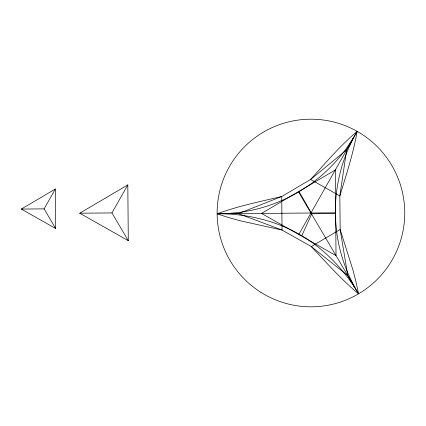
<?xml version="1.0" encoding="UTF-8"?>
<svg xmlns="http://www.w3.org/2000/svg" width="426" height="426" viewBox="0 0 426 426"><rect width="100%" height="100%" fill="white"/><g stroke="black" fill="none" stroke-linecap="round" stroke-linejoin="round"><path stroke-width="0.64" d="M347.776 275.531L340.156 229.497L311.262 246.547C326.534 262.767 341.354 279.584 358.538 293.833L354.618 287.246L351.391 280.58C330.438 238.416 330.001 187.254 350.241 144.744L353.623 137.603L357.148 131.362C340.086 145.798 325.586 162.934 310.623 179.452L281.73 196.503L238.368 213.634L217.138 213.804L228.4 217.516L240.626 220.87L282.049 230.051L311.262 246.547L347.776 275.531L358.538 293.833L356.125 282.23L352.914 269.962L340.156 229.497L339.836 195.949L346.684 149.835L357.148 131.362C353.399 153.371 346.247 174.617 339.836 195.949L310.623 179.452L346.684 149.835M301.816 235.738L311.779 213.772L299.19 191.78M55.678 228.528L44.107 208.873L55.348 189.022L55.678 228.528L21.3 209.065L55.348 189.022M128.29 240.695L111.942 212.925L127.816 184.889L79.726 213.202L128.29 240.695L127.816 184.889M298.642 192.105L354.895 287.662L350.406 281.16C336.737 262.182 319.415 245.658 298.999 234.098L353.623 137.603L349.245 144.18C323.206 183.409 279.115 209.363 232.181 213.096L224.305 213.735L217.138 213.804C238.075 206.046 260.046 201.615 281.73 196.503L282.049 230.051L238.368 213.634M311.779 213.772L335.193 213.469M21.3 209.065L44.107 208.873M79.726 213.202L111.942 212.925M335.187 212.792L224.305 213.735L232.191 214.241C255.499 216.195 278.583 222.542 298.999 234.098M335.299 169.974L261.5 213.421L336.023 255.605L335.299 169.974M260.904 292.348A93.805 93.805 0 0 0 404.679 216.658A93.805 93.805 0 0 0 267.246 129.994A93.805 93.805 0 0 0 260.904 292.348"/></g></svg>
